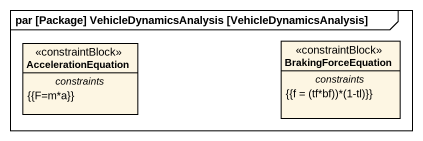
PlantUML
@startuml
mainframe par [Package] VehicleDynamicsAnalysis [VehicleDynamicsAnalysis]
hide circle
hide empty members
class AccelerationEquation <<constraintBlock>> {
  -- constraints --
  {{F=m*a}}
}
class BrakingForceEquation <<constraintBlock>> {
  -- constraints --
  {field} {{f = (tf*bf))*(1-tl)}}
}
@enduml
